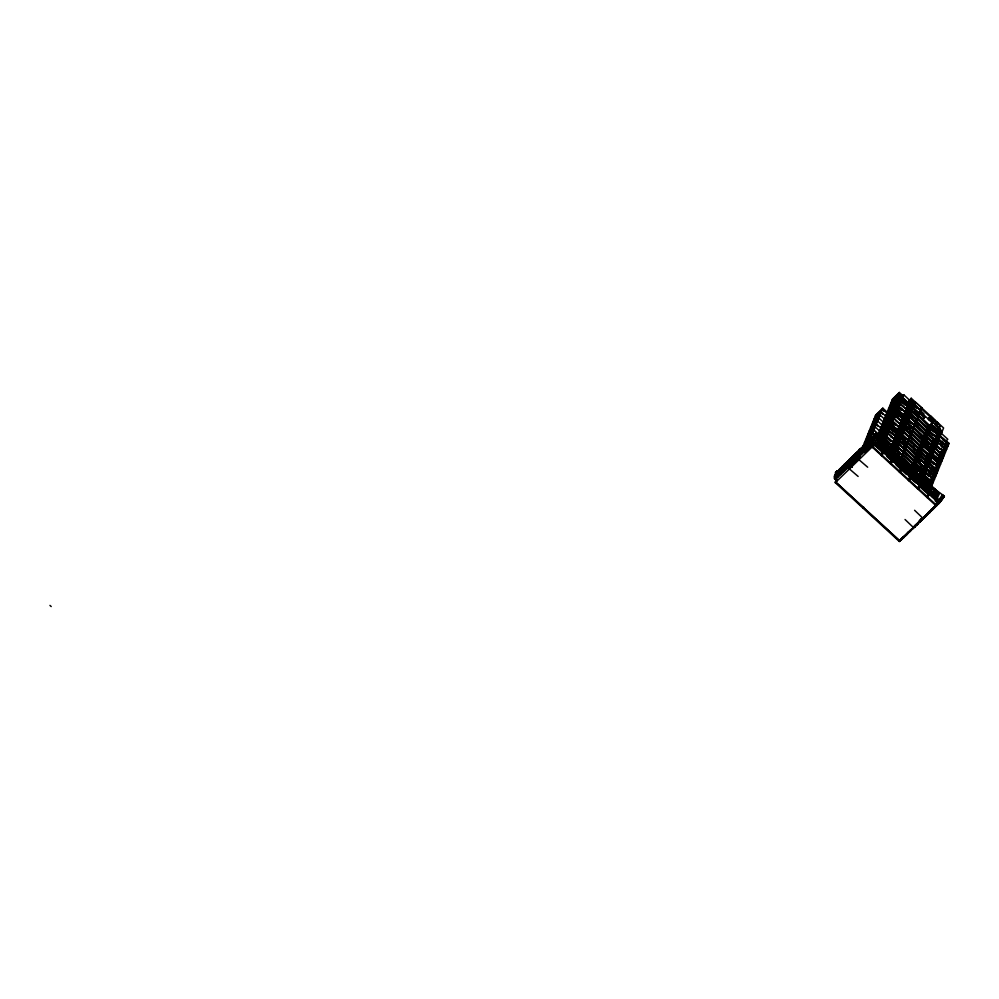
<?xml version="1.0" encoding="UTF-8"?>
<svg xmlns="http://www.w3.org/2000/svg" width="999" height="999" viewBox="0 0 999 999"><rect width="100%" height="100%" fill="white"/><g stroke="black" fill="none" stroke-linecap="round" stroke-linejoin="round"><path stroke-width="1.5" d="M835.676 476.024L835.414 479.083C838.81 482.629 831.767 477.222 835.052 475.212L870.416 444.305M943.518 496.953L938.96 503.009L899.35 541.495L835.289 482.654L836.063 479.108L873.725 442.669M836.563 476.698L836.5 477.422C832.392 483.229 837.212 468.718 835.401 473.114M835.726 474.6L835.127 479.233M836.787 474.113L837.212 470.691L838.948 472.277M836.488 480.482L836.775 479.545M836.812 476.91L836.5 477.422M874.337 436.438L836.875 473.201M932.079 422.515L932.791 418.057L930.369 420.941L930.731 420.055M858.141 476.436L849.437 468.956L850.149 465.359M867.681 467.207L858.978 459.727L859.689 456.118M873.675 437.562L874.063 434.94L875.648 433.404L875.374 434.79L837.337 471.615M873.613 436.775L875.648 433.404L877.547 435.152L872.801 447.639L874.937 443.781C869.093 441.533 879.357 426.573 873.138 442.132L871.89 443.781L872.164 442.807M875.087 435.064L875.261 434.203M876.135 434.265L875.736 435.114L875.311 433.728M914.797 461.7L915.246 461.213L903.121 450.074M916.008 458.691L916.458 458.216L904.332 447.09M917.219 455.694L917.669 455.232L906.655 445.117M918.431 452.709L918.88 452.247L907.866 442.12M919.642 449.75L920.104 449.263L909.078 439.135M920.853 446.74L921.315 446.266L909.19 435.139M922.065 443.743L922.527 443.281L910.401 432.142M923.288 440.759L923.738 440.297L912.724 430.169M925.723 434.79L926.16 434.315L914.048 423.189M926.922 431.793L927.384 431.331L915.259 420.192M928.133 428.808L928.595 428.346L917.569 418.219M836.363 471.965L836.5 473.076M839.909 468.693C839.572 474.875 835.851 482.742 838.998 469.58L840.159 468.918L839.56 471.653M838.648 472.527L838.998 469.58M841.757 467.37L840.584 468.032L839.347 475.087L840.858 471.466M839.347 475.087L840.584 468.032M841.508 467.145L840.259 474.2M843.094 465.609L842.182 466.483C838.323 487.1 845.579 455.544 842.756 468.556M841.845 469.443L842.182 466.483M843.78 464.947L842.294 471.778L843.456 471.103C846.59 457.942 842.881 465.809 842.544 471.99M844.692 464.06L843.456 471.103M846.29 462.512L845.379 463.399L844.143 470.442L846.54 462.737M844.143 470.442L845.379 463.399M846.977 461.85L845.741 468.906L846.653 468.019L847.889 460.964L846.628 464.797M847.889 460.964L846.653 468.019M848.576 460.302L847.077 467.132L848.251 466.471C851.385 453.309 847.676 461.176 847.339 467.357M849.487 459.428L848.251 466.471M851.086 457.879L850.174 458.753C845.878 481.181 854.395 443.568 850.137 463.561M848.925 465.809L850.174 458.753M851.772 457.217L850.274 464.048L851.435 463.374C854.582 450.212 850.861 458.079 850.524 464.26M852.684 456.331L851.435 463.374M854.282 454.782L853.371 455.669C849.063 478.084 857.592 440.472 853.333 460.464M852.122 462.712L853.371 455.669M854.969 454.12L853.471 460.951L854.632 460.289C857.779 447.127 854.058 454.995 853.72 461.176M855.881 453.234L854.632 460.289M856.555 452.572L855.069 459.403L856.23 458.741C859.377 445.579 855.656 453.446 855.319 459.627M857.479 451.698L856.23 458.741M859.065 450.149L858.153 451.024C853.496 474.762 862.487 435.439 858.428 454.458M857.816 453.983L858.153 451.024M859.752 449.488L858.516 456.531L859.427 455.656L860.663 448.601L860.002 449.7M858.516 456.531L859.115 453.796M860.663 448.601L859.427 455.656M862.262 447.053L861.35 447.939L860.114 454.982L862.512 447.277M861.001 450.886L861.35 447.939M863.86 445.504L862.949 446.391C859.09 467.008 866.345 435.452 863.511 448.464M865.459 443.968L864.547 444.842L863.311 451.898L865.708 444.18M863.311 451.898L864.547 444.842M867.307 442.632L866.145 443.306L864.897 450.349L866.707 445.367M865.796 446.253L866.145 443.306M867.057 442.42L865.821 449.463M868.655 440.871L867.744 441.758L866.495 448.801L868.905 441.083M866.495 448.801L867.095 446.066M870.254 439.323L869.342 440.209L868.094 447.252L870.504 439.548M871.852 437.774C871.515 443.956 867.794 451.823 870.941 438.661L872.102 437.999M911.375 465.384L911.8 466.358L913.848 464.373M914.972 461.526L903.521 450.999M916.195 458.541L903.458 446.878M915.921 454.183L916.607 454.508L918.705 452.422M924.45 437.799L913.223 427.097M925.898 434.64L914.922 424.475M871.652 443.581L871.927 442.607M871.702 443.419L872.914 442.357L875.648 433.404M876.51 437.637L879.632 440.959L875.186 435.252L872.914 442.345L938.96 503.009L872.626 442.632M873.213 443.131L872.102 447.015L874.262 443.119L872.115 447.003L936.163 505.856L938.311 501.985L937.786 502.485L936.163 505.856L940.059 500.599M874.687 443.968L877.559 438.299M876.285 438.386L877.547 435.152M835.601 472.914L837.212 470.691M899.812 539.984L899.35 541.495L899.874 540.971L835.801 482.155L836.575 479.607L836.051 480.132L835.276 482.679L872.614 446.516L936.675 505.382M836.438 481.805L836.75 480.769L834.29 478.496M863.536 506.705L863.074 508.216L863.598 507.692M835.801 482.155L899.874 540.971L901.11 538.998L901.747 539.497M862.399 447.789L875.686 415.06L882.816 408.166L888.111 413.037M876.185 415.971L882.841 408.978M863.673 447.252L863.723 447.752M869.742 432.317L869.792 432.817M874.587 420.367L874.512 421.166M875.436 418.306L875.798 417.407M882.816 408.166L870.329 438.911L863.211 445.804L863.973 446.516M883.316 430.482L886.263 426.748M889.385 415.547L891.745 412.05M879.982 440.122L899.337 392.445L903.533 396.303M883.253 432.967L885.626 434.365M885.738 426.835L885.551 427.897M888.111 421.016L890.484 422.415M889.322 418.032L891.258 413.848M895.391 403.084L897.764 404.495M902.522 396.141L899.375 393.256L897.002 396.091M883.728 432.38L884.265 431.68L885.926 433.628L883.728 432.38L884.752 430.482L884.977 431.93L884.752 430.482M885.189 428.796L885.052 429.745M895.616 403.097L896.103 401.898M896.84 400.112L896.465 401.011L897.314 398.913M881.106 439.448L881.343 440.896L881.705 439.997L880.693 439.847L880.931 441.296M881.717 437.962L883.503 439.597L881.543 437.762L882.317 436.463L882.554 437.912L882.317 436.463M883.054 434.665L884.714 436.613L882.641 435.064L883.541 433.479L883.765 434.915L883.541 433.479M885.351 428.996L887.149 430.631M887.174 424.513L887.412 425.961L887.774 425.062L886.762 424.912M887.899 422.714L889.572 424.662L887.487 423.114M888.024 422.415L888.386 421.528L888.623 422.964L887.611 422.814L888.386 421.528M889.122 419.73L890.783 421.678L888.71 420.129L889.597 418.531L889.834 419.98L889.597 418.531M890.209 417.045L891.995 418.681M890.446 416.446L890.821 415.547L891.046 416.995L889.922 417.145L892.119 418.381M891.42 414.061L893.331 415.397L891.008 414.448L892.794 416.096L893.331 415.397M892.881 410.464L893.243 409.578L893.468 411.014L892.469 410.864L893.243 409.578M893.968 407.779L895.641 409.727L893.556 408.179L894.455 406.581L894.692 408.029L894.455 406.581M895.304 404.495L895.666 403.596L896.265 404.145L894.767 405.194L895.666 403.596M896.278 402.098L898.188 403.446L895.866 402.497L897.651 404.145L898.188 403.446M896.877 400.611L897.114 402.048L897.477 401.161L896.465 401.011M897.614 398.813L899.4 400.462L897.614 398.813L897.077 399.513L898.863 401.161L899.4 400.462M898.089 397.627L898.326 399.063L898.688 398.164L897.689 398.014M898.813 395.854L900.474 397.802L898.401 396.253M898.938 395.554L899.3 394.667L899.525 396.103L898.526 395.954L899.3 394.667M882.142 438.299L882.916 437.013M884.127 434.028L883.353 435.314L883.166 434.365M884.565 432.33L885.339 431.031M887 426.348L887.774 425.062M888.211 423.364L888.985 422.077M889.422 420.379L890.196 419.081M890.633 417.395L891.408 416.096M893.069 411.413L893.843 410.114M894.28 408.429L895.054 407.13M895.491 405.444L896.265 404.145M897.914 399.463L898.688 398.164M899.112 396.503L899.887 395.204M882.304 440.547L881.53 441.845L882.304 440.547L882.529 441.995L881.942 441.446M883.516 437.562L882.741 438.848L883.516 437.562L883.753 438.998L883.153 438.449M884.727 434.565L883.953 435.864L884.727 434.565L884.964 436.014L884.365 435.464M888.373 425.611L887.599 426.898L888.373 425.611L888.598 427.048L887.999 426.498M889.585 422.614L888.81 423.913L889.585 422.614L889.809 424.063L889.222 423.514M893.218 413.661L892.444 414.947L893.218 413.661L893.456 415.097L892.856 414.548M894.43 410.664L893.655 411.963L894.43 410.664L894.667 412.112L894.068 411.563M895.641 407.679L894.867 408.978L895.641 407.679L895.878 409.128L895.279 408.579M899.287 398.713L898.513 400.012L899.287 398.713L899.525 400.162L898.925 399.612M900.486 395.754L899.712 397.053L900.486 395.754L900.723 397.202L900.124 396.653M885.938 431.58L886.175 433.029L886.538 432.13L885.526 431.98M887.149 428.596L887.387 430.045L887.749 429.145L886.75 428.996L886.737 431.031M890.796 419.63L891.021 421.079L891.395 420.179L890.384 420.03M892.007 416.645L892.244 418.082L892.606 417.195L891.595 417.045M896.865 404.695L897.09 406.131L897.452 405.244L896.453 405.094M898.076 401.71L898.301 403.146L898.675 402.247L897.664 402.098M882.117 442.382L882.904 441.096M883.341 439.398L884.115 438.111M884.552 436.413L885.326 435.114M888.186 427.447L888.96 426.148M889.397 424.463L890.171 423.164M892.794 416.096L893.818 414.198M894.255 412.512L895.029 411.213M895.466 409.528L896.24 408.229M891.982 445.566L885.526 439.635L883.466 441.62L889.934 447.552L892.02 445.467L884.727 438.536L891.183 444.468L891.445 443.818M888.099 433.566L885.901 435.639L892.357 441.57L894.442 439.485L887.112 432.654L889.197 430.569L895.616 436.6L893.568 438.586M896.84 433.616C890.309 423.089 883.366 429.433 894.779 435.601L896.877 433.516L889.535 426.673L891.745 424.6M892.956 421.615L890.746 423.688L897.202 429.62L899.3 427.535L892.007 420.604L894.055 418.618L900.474 424.65L898.426 426.635L892.007 420.604M895.379 415.646L893.181 417.719L899.637 423.651L901.722 421.566L894.43 414.622L900.886 420.567L901.148 419.917M904.107 415.684C892.681 409.765 897.264 401.198 905.331 412.699L903.271 414.685M906.543 409.715L899.237 402.772L901.448 400.699M907.217 404.97L906.955 405.619L909.003 403.633L901.697 396.728L903.745 394.742L910.164 400.774L908.116 402.759L901.697 396.728M885.027 440.334L884.465 441.508L885.176 441.171M885.676 438.524L886.238 437.35M886.9 435.539L888.186 433.703M888.673 431.368L888.111 432.542L888.923 431.68M889.884 428.384L889.322 429.558L889.734 428.946M890.534 426.573L891.096 425.387M891.745 423.588L892.444 422.277M892.956 420.591L894.242 418.768M895.466 415.784L894.167 417.607L894.592 416.995M896.602 411.638C896.815 406.268 908.253 422.377 898.363 411.65M897.814 408.641L898.813 407.604M900.311 403.833L899.362 405.244M900.936 401.361L900.236 402.672L900.661 402.06M901.722 399.225L902.134 398.401M884.315 442.619L890.921 448.651L887.424 455.669L890.921 448.651M884.802 441.096L885.226 440.047M886.013 438.111L886.438 437.062L890.496 440.984L886.163 437.325L886.962 436.7M886.737 436.638L893.193 442.569L891.145 444.567M887.224 435.114L887.649 434.078M887.949 433.653L894.405 439.585M889.16 430.669L887.112 432.654M889.659 429.145L890.084 428.096L895.441 433.029M891.583 424.687L898.051 430.619M894.455 423.763L892.544 422.015L892.157 422.964M892.844 421.603L899.262 427.634M893.718 419.13L893.243 420.117M894.018 418.718L891.957 420.704M896.14 413.161L895.803 414.011M896.44 412.737L902.896 418.668M898.226 408.029L898.576 407.18M900.087 403.783L898.026 405.769L905.369 412.599L903.308 414.585L896.852 408.653M901.335 400.686L907.754 406.718M901.81 399.138L902.197 398.251L907.005 402.522M903.745 394.742L901.66 396.828M890.134 428.696L890.534 427.597M900.236 403.696L899.662 405.519M899.525 405.644L899.674 404.395M900.736 402.659L900.723 401.473M883.178 451.361L886.45 444.555L881.018 455.007M881.655 455.794L883.803 451.91L881.717 455.644M888.873 447.914L901.647 459.428M885.676 439.548L884.952 440.309L890.097 444.93M896.115 430.094L891.233 425.262M896.365 429.77L891.021 425.374L891.82 424.75M901.51 418.094L896.041 413.349M889.972 447.452L890.234 446.803M887.149 432.555L893.606 438.486L893.868 437.837M894.817 435.502L895.079 434.852M889.572 426.585L896.041 432.517L896.303 431.868M897.252 429.52L896.815 428.234M899.674 423.551L899.937 422.902M902.097 417.57L902.359 416.92M903.308 414.585L902.884 413.299M904.794 410.951L904.532 411.6L906.58 409.615M906.006 407.967L905.743 408.616L899.287 402.672M908.416 402.01L908.153 402.659L910.214 400.674M890.771 448.551L911.2 398.239L943.593 427.984L923.163 478.309M890.808 449.363L891.82 448.489M894.804 439.498L894.979 442.107L895.753 440.821L894.742 440.671L895.104 439.772M899.662 427.547L900.311 427.572M900.873 424.563L901.523 424.587M904.52 415.596L903.246 418.731L905.631 420.929L903.258 426.748M905.731 412.612L906.38 412.637M891.707 448.139L892.244 447.44L893.905 449.388L891.707 448.139L892.382 445.479M895.466 438.873L897.552 440.422L895.591 438.573L896.365 437.287L896.965 437.837L896.19 439.123L896.965 437.837M895.966 436.663L896.553 438.224M900.611 426.823L902.397 428.471L900.449 426.623L901.223 425.337L901.81 425.886L901.036 427.172L901.81 425.886M904.107 423.638L903.208 425.874L901.66 423.638L902.434 422.34L903.034 422.889L902.259 424.188L903.034 422.889M902.384 421.84L902.734 421.603M902.634 421.253C903.096 419.63 905.881 422.177 904.42 422.889L902.634 421.253L903.645 419.355L904.245 419.905L903.471 421.203L904.245 419.905M904.807 415.871L903.945 418.606M906.031 412.887L905.656 413.773L906.667 413.936L905.893 415.222L906.667 413.936M906.393 411.988L908.466 413.536L906.505 411.688L907.279 410.389L907.879 410.939L907.104 412.237L907.879 410.939M907.179 410.04L907.591 409.652M908.391 407.055L908.803 406.655M908.69 406.306L909.227 405.619L911.013 407.255L910.489 407.954L908.69 406.306L910.139 402.747M891.145 450.137L891.508 449.238L901.36 458.241L897.851 465.259M893.905 449.388L891.957 447.54L892.731 446.253L893.318 446.79L892.544 448.089L893.318 446.79M894.542 441.77L896.34 443.406L894.38 441.57M895.154 440.272L895.391 441.72M895.591 438.573L896.365 437.287M896.977 435.789L898.888 437.137L898.351 437.824L899.624 435.714L897.189 441.695M898.763 437.437L896.802 435.589L897.577 434.29L898.176 434.84L897.402 436.138L898.176 434.84M900.099 434.14L899.562 434.84L897.776 433.204L898.313 432.505L899.687 434.54L897.901 432.904L898.788 431.306L899.387 431.855L898.613 433.154L899.387 431.855M900.449 426.623L901.223 425.337M901.822 423.838L903.62 425.487M901.66 423.638L902.434 422.34M904.944 422.19L902.746 420.954L903.645 419.355M905.756 419.605L903.958 417.957L904.857 416.371L905.456 416.92L904.682 418.206L905.456 416.92M905.469 414.872L907.254 416.521L905.294 414.672M906.068 413.386L906.305 414.822M906.505 411.688L907.279 410.389M907.891 408.903L909.802 410.239L909.265 410.939L910.176 408.703M908.503 407.405L907.604 409.003L908.503 407.405L909.09 407.954L908.316 409.253L909.09 407.954M910.601 407.654L908.815 406.006L909.714 404.42L910.314 404.97L909.527 406.256L908.94 405.706M910.301 402.947L912.212 404.295L909.902 403.346L911.687 404.995L912.212 404.295M909.527 406.256L910.314 404.97M891.745 450.674L891.695 450.174M896.34 441.371L895.566 442.657L896.34 441.371L896.94 441.92L896.165 443.206L896.84 441.57M897.564 438.374L896.79 439.672L897.564 438.374L898.151 438.923L897.377 440.222M898.775 435.389L898.001 436.688L898.775 435.389L899.362 435.939L898.476 437.537L896.677 435.889M901.198 429.42L900.424 430.706L901.198 429.42L901.797 429.97L901.023 431.256L901.797 429.97M902.409 426.423L901.635 427.722L902.409 426.423L903.009 426.973L902.234 428.271L902.896 426.623M903.62 423.439L902.846 424.737L903.62 423.439L903.858 424.887L903.258 424.338M904.832 420.454L904.058 421.74L904.832 420.454L905.069 421.903L904.47 421.353M907.267 414.473L906.493 415.771L907.267 414.473L907.492 415.921L906.905 415.372M908.478 411.488L907.704 412.787L908.478 411.488L908.715 412.937L908.116 412.387M909.689 408.504L908.915 409.79L909.689 408.504L909.927 409.94L909.327 409.403M892.669 450.249L889.16 457.267L892.444 450.462L892.944 451.773L893.306 450.874M895.366 445.804L895.129 444.355L894.767 445.254L894.954 446.191L895.616 444.555M906.056 417.47L906.28 418.906L906.642 418.007L905.643 417.857L906.642 418.007M910.901 405.519L911.138 406.955L911.5 406.056L910.489 405.906M912.112 402.56L912.337 403.996L912.699 403.097L911.7 402.947L911.687 404.995M892.894 451.273L893.193 450.524M898.051 438.573L897.139 440.821L897.664 440.122M904.42 422.889L905.394 420.504L903.908 422.502M904.083 417.669C907.454 422.04 905.494 416.533 903.845 418.256L905.631 419.905L906.543 417.657M907.092 416.321L907.754 414.672M908.303 413.336L908.965 411.688M911.088 406.456L911.388 405.706M911.013 407.255L909.102 405.919M893.943 451.323L896.041 449.35L895.229 451.348M896.977 446.565L903.945 453.109L902.122 454.87L895.116 448.439L912.761 464.373L912.262 464.985M897.539 445.329L898.388 443.244L896.328 445.454L898.463 443.381L897.651 445.367M899.4 440.596L906.368 447.127L904.545 448.901L897.539 442.457L915.184 458.391L913.498 460.164M901.835 434.615L908.79 441.158L906.967 442.919L899.962 436.488L902.097 434.415L901.298 436.413M902.309 432.767L903.233 431.281L901.173 433.504L903.321 431.431L902.509 433.416M904.257 428.646L911.225 435.177L909.402 436.95L902.397 430.507L920.042 446.441L918.343 448.214M907.891 419.68L914.897 426.111L913.036 427.984L906.031 421.553L923.675 437.475L921.577 439.647M910.326 413.711L917.332 420.142L915.459 422.003L908.453 415.572L910.589 413.499L915.159 417.694M911.538 410.714L918.506 417.257L916.67 419.018L909.714 412.487L911.725 410.377L910.876 412.462M912.749 407.729L919.754 414.16L917.894 416.034L910.888 409.602L928.533 425.524L926.435 427.697M896.627 447.902L897.164 446.228L895.966 448.189L896.715 446.728M900.074 445.916L897.739 444.031L897.177 445.204L897.939 443.743L903.158 447.614M899.6 439.235L900.087 438.037L905.668 442.844L900.361 437.774L899.874 438.961M900.811 436.238L902.022 434.278L901.173 436.363M903.021 432.217L902.022 433.254L902.784 431.793L904.769 432.767M910.314 429.645L905.743 425.449L904.932 427.447L905.656 425.312L904.944 426.086L904.457 427.272L905.219 425.824L910.264 430.519M905.668 424.288L906.88 422.327L906.143 424.463M910.688 422.939L907.442 420.129L906.88 421.303L907.292 420.691M910.589 413.499L909.302 415.322L910.064 413.873L915.159 419.056M910.526 412.337L911.001 411.138L916.645 415.809L911.313 410.764L910.788 412.075M911.737 409.353L912.224 408.154L917.756 413.012M898.663 441.958L899.15 440.759M901.086 435.976L901.573 434.777L906.38 439.048M903.521 430.007L903.995 428.808L903.246 430.269L903.608 429.695M905.943 424.026L906.43 422.827M907.154 421.041L907.641 419.842L910.738 422.889M912.012 409.091L912.487 407.892L917.794 412.974M913.698 404.932L912.936 406.393L913.423 405.194L916.657 408.116M892.219 459.615L890.121 463.361M894.505 452.647L901.56 458.978M895.104 451.311L895.953 449.213L902.734 456.093L895.766 449.562M898.75 442.345L899.6 440.247L897.539 442.457M903.596 430.394L904.033 428.696M906.031 424.413L906.88 422.327L904.819 424.538L922.464 440.459L921.965 441.083M912.087 409.478L912.936 407.38L910.888 409.602M915.121 401.885L922.164 408.216L920.304 410.077L913.298 403.646L915.159 401.785M896.44 448.364L897.252 446.366L895.116 448.439M898.863 442.382L899.674 440.397M903.72 430.432L904.532 428.446L902.397 430.507M907.354 421.466L908.166 419.48L912.324 424.076M908.578 418.481L909.377 416.483L907.242 418.556L914.247 425L916.12 423.126L909.115 416.695M911.001 412.5L911.812 410.514L909.664 412.587M912.212 409.515L913.024 407.53L917.182 412.125M913.411 406.556L914.222 404.57L912.099 406.605L924.362 417.632L923.863 418.256M894.929 452.747L891.645 459.552L892.906 460.277L890.808 463.998M904.407 439.273L904.707 437.587M904.22 445.417L899.038 440.946M917.319 412.874L912.786 408.166M899.425 453.783L895.229 449.987L894.754 451.186L895.504 449.725L900.474 454.57M906.468 422.727L911.737 427.909L906.318 423.027M916.645 415.809L911.175 411.076M917.469 413.711L917.582 413.087M901.21 457.117L900.948 457.754L902.771 455.994M902.159 454.77L906.056 445.167M907.005 442.819L907.279 442.17M901.223 433.404L908.178 439.935L912.124 430.219M913.074 427.884L913.336 427.235M914.285 424.9L916.982 418.269M917.931 415.934L918.193 415.284M919.142 412.949L920.966 408.441L940.196 426.098L938.635 429.957M905.194 450.012L898.151 443.681L905.194 450.012L903.333 451.885L896.365 445.354M907.579 444.143L900.811 437.262L899.962 439.348L900.886 437.4L898.75 439.473L905.756 445.904L907.579 444.143L900.611 437.612M903.046 431.63L910.014 438.161L902.821 431.68M905.743 425.449L903.608 427.522L910.613 433.953L912.474 432.092L905.469 425.661M914.897 426.111L907.679 419.73M919.754 414.16L912.537 407.779M923.338 417.769L922.676 419.405L923.938 418.194M928.595 418.082L928.233 418.981L930.656 416.096M929.27 418.706L928.908 419.605L931.318 416.72M929.495 418.906L929.132 419.805L931.543 416.92M929.719 419.118L929.357 420.005L931.767 417.132M930.881 416.308L928.458 419.193M931.093 416.508L928.683 419.393M912.374 462.924L912.974 463.474L916.97 459.278L918.356 460.564M916.82 453.983L920.603 450.324M931.118 455.644L933.166 453.658L923.039 444.343L918.943 448.763L922.726 445.092L931.53 423.426L927.572 427.522M922.714 439.473L926.672 435.377M923.925 436.488L927.884 432.392L929.282 433.666M932.317 417.632L929.894 420.517M912.636 467.357L901.797 457.067M917.444 455.507L906.43 445.392M919.917 449.438L908.378 439.048M921.128 446.441L909.59 436.063M922.339 443.456L909.527 431.93M916.383 418.469L927.322 428.509L925.623 430.282L926.31 430.606L928.408 428.521M929.619 425.537L918.78 415.234M932.204 421.391L931.83 422.29L934.252 419.405M933.353 418.581L930.943 421.466M912.137 468.044L914.235 466.009L921.877 447.177L918.031 450.999L917.444 450.449M914.272 466.82L914.634 465.921M919.492 453.971L917.419 456.056M928.62 450.249L923.076 445.154L919.392 449.163M925.561 439.023L923.488 441.121M930.406 427.072L928.346 429.17M914.847 467.232L921.802 473.613L913.835 466.408M924.237 467.644L917.319 461.151L924.45 467.957L924.087 468.856L924.862 467.557L923.863 467.407M918.493 458.266L925.486 464.547L923.625 466.421L916.67 460.027L918.531 458.166M917.881 457.043L919.742 455.182L926.66 461.663M920.916 452.285L927.871 458.678L926.048 460.439L919.092 454.058L920.953 452.185M922.127 449.3L929.132 455.594L922.127 449.3L920.304 451.073M923.338 446.316L930.306 452.697L928.471 454.47L921.515 448.076L923.388 446.216M925.773 440.334L932.729 446.728L930.906 448.489L923.988 442.008L925.811 440.234M927.022 437.25L933.94 443.743L927.022 437.25L925.161 439.11L932.117 445.504L933.978 443.643M928.196 434.365L935.189 440.646L933.328 442.52L926.41 436.026M929.407 431.368L936.413 437.662L934.54 439.535L927.584 433.141L929.407 431.368L936.587 438.086L936.225 438.973L936.587 438.086M938.835 431.693L936.962 433.554L930.007 427.16L931.88 425.299L938.798 431.793M933.054 422.415L940.047 428.696L938.223 430.469M918.131 461.451L917.544 461.963L921.665 465.746M918.818 458.828L918.069 460.289L918.431 459.715M919.979 455.994L920.479 455.332M924.075 445.866L924.799 445.104M927.259 438.062L932.579 443.032M930.556 430.532L931.405 428.446L931.193 429.37M916.12 466.433L916.508 464.835M917.669 462.412L921.478 465.921M918.543 460.452L919.355 458.466M922.701 450.287L927.771 454.945M928.77 450.112L929.982 447.727L925.411 443.519L924.612 445.517L924.924 443.781M928.583 435.527L933.69 440.134M929.457 433.566L930.269 431.568L934.839 435.776M935.276 420.342L932.854 423.226L919.954 411.376M917.469 468.056L917.969 466.171M925.648 447.252L926.872 444.867M917.669 467.857L918.069 466.271M926.16 446.94L926.46 445.254M937.062 421.99L934.639 424.875M919.13 469.193L919.942 467.207M927.422 448.476L928.433 446.291M920.441 466.296L921.153 464.223M927.309 448.776L928.021 446.69M938.486 423.301L936.075 426.186M921.49 468.631L920.279 471.029L917.494 468.543M926.048 457.767L921.34 453.359M929.982 449.088C930.668 451.773 927.771 444.58 924.612 444.155L925.411 443.519M921.765 469.73L921.003 471.191L921.19 469.717M925.399 460.764L920.029 455.844M927.434 455.681L927.821 454.795L922.464 449.862M926.135 440.796L931.405 445.979L926.298 441.371L929.058 444.08M933.503 440.746L933.89 439.86L928.571 434.815L933.828 440.01M919.979 475.387L921.852 473.514M917.319 461.151L915.459 463.024L922.452 469.305M923.625 466.421L916.707 459.927M919.742 455.182L917.919 456.943L924.874 463.336M926.048 460.439L927.871 458.678M920.341 450.974L927.297 457.355M928.471 454.47L921.565 447.977M930.906 448.489L932.729 446.728M932.117 445.504L925.199 439.023M934.54 439.535L927.621 433.042L929.457 431.281M928.833 430.057C936.038 441.046 942.694 435.152 930.668 428.284L928.795 430.157M936.962 433.554L930.057 427.06M924.162 466.658L923.488 468.306L925.449 470.154L923.376 468.606L925.161 470.254M925.374 463.673L924.587 465.621L926.373 467.257L927.272 465.671L926.672 465.122L925.898 466.408L926.672 465.122M926.585 460.689L925.673 462.924C926.148 461.301 928.933 463.861 927.472 464.572M930.931 452.622L930.156 453.921L930.931 452.622L930.331 452.072L929.557 453.371L931.518 455.207L929.432 453.671L931.23 455.307L932.117 453.721L931.53 453.171L930.756 454.458L931.53 453.171M930.531 450.974C931.006 449.35 933.79 451.91 932.317 452.622L930.531 450.974L931.443 448.738M932.654 445.754L931.742 447.989C933.403 446.266 935.351 451.773 931.98 447.39M935.076 439.772L934.415 441.421L936.363 443.256L934.577 441.62M936.6 436.039L937.124 435.339L938.923 436.988L938.386 437.687L936.6 436.039L937.512 433.803M938.723 430.806L937.811 433.054L938.336 432.355L940.009 434.29L938.336 432.355M920.266 476.873L920.628 475.974L922.414 477.622L922.052 478.521L921.815 477.072M924.262 467.008L924.5 468.456M924.874 465.522L926.785 466.858L926.248 467.557L924.462 465.921L924.999 465.222M925.486 464.023L925.299 465.871L926.073 464.572L925.486 464.023L925.661 464.972M926.697 461.038L926.51 462.874L927.297 461.588L926.285 461.438M930.331 452.072L930.569 453.521M932.854 451.923L930.656 450.674L931.543 449.088L932.142 449.637L931.368 450.924L932.142 449.637M932.766 446.103L932.579 447.939L933.353 446.64L932.766 446.103L932.941 447.04M935.189 440.122L935.014 441.97L935.788 440.671L935.189 440.122L935.376 441.071M937.611 434.153L937.437 435.989L938.211 434.69L937.611 434.153L937.799 435.089M920.591 476.598L916.657 472.852M938.648 433.004L939.422 431.705L938.648 433.004L938.049 432.455M920.866 477.422L921.016 476.698M925.711 465.472L926.073 464.572M926.922 462.487L927.297 461.588M932.991 447.54L933.353 446.64M935.414 441.57L935.788 440.671M937.849 435.589L938.211 434.69M924.25 471.091L923.476 472.39L924.25 471.091L924.849 471.64L924.063 472.939L924.737 471.291M925.461 468.106L924.687 469.405L925.461 468.106L926.061 468.656L925.286 469.955L927.222 465.172L925.686 467.32M927.884 462.137L927.109 463.424L927.884 462.137L928.483 462.674L927.709 463.973M930.319 456.156L929.545 457.455L930.319 456.156L930.906 456.705L930.131 458.004L933.291 450.224L939.684 456.206L941.707 454.308L935.289 448.426M932.741 450.187L931.967 451.473L932.741 450.187L940.871 457.417L940.096 458.716L940.871 457.417M933.178 448.489L933.541 447.589M935.164 444.205L934.39 445.504L935.164 444.205L935.763 444.755L934.989 446.053L935.651 444.405M936.375 441.221L935.601 442.507L936.375 441.221L936.975 441.77L936.2 443.057L936.975 441.77M937.187 438.623L936.812 439.523L937.586 438.236L937.774 439.173M938.81 435.239L938.036 436.538L938.81 435.239L939.397 435.789L938.623 437.087M940.022 432.255L940.246 433.703L940.621 432.804M936.925 441.271L939.36 435.289L937.224 441.546M932.567 452.023L933.341 450.724L932.329 450.574M937.586 440.272L935.626 438.424M937.412 440.072L938.186 438.773M938.923 436.988L936.837 435.439M931.155 456.481L933.59 450.499L931.742 452.372M928.571 463.661L933.853 467.382M932.167 454.745L931.518 456.006M932.055 455.894L931.468 456.531L934.327 459.153M926.41 480.144L926.91 478.259M935.002 458.941L935.401 457.342M927.871 481.481L928.471 479.695M936.562 460.377L937.374 458.379L932.317 454.433M931.88 456.131L936.637 460.514L937.087 458.816M939.709 453.371L939.672 454.395M923.825 475.349L929.145 480.394L928.383 481.855L928.808 481.231L923.438 476.311M933.615 469.33L934.003 468.444L928.633 463.511M937.099 459.528L936.887 460.939L931.755 455.631M938.461 457.38L938.848 456.493L936.625 454.508M943.643 444.68L941.483 442.557L941.982 442.107M923.938 473.888L923.526 474.288C930.194 484.777 936.9 478.171 925.524 472.102M925.449 471.965C932.267 482.18 937.487 473.963 926.535 469.318M929.27 463.261L927.172 465.347L933.628 471.141M936.013 465.259L938.098 463.174L936.013 465.259L930.294 460.015M943.331 447.24L945.341 445.354M945.753 441.258L947.814 439.273L941.395 433.391M929.357 483.766L928.583 485.052L929.357 483.766L929.582 485.202L928.983 484.652M930.569 480.769L929.794 482.067L930.569 480.769L930.793 482.217L930.206 481.668M928.783 461.938L936.013 469.368L935.239 470.666L935.414 468.818L934.527 470.417L936.313 472.052L937.099 470.117M940.509 458.316L940.271 456.868L939.497 458.166L941.458 460.002L939.659 458.366M940.471 455.769C942.119 454.046 944.08 459.552 940.708 455.182L941.483 453.883L940.583 455.482L942.382 457.117C945.379 452.285 939.51 459.365 943.343 455.332M945.728 443.431L947.514 445.067L945.566 443.231L946.228 441.583M931.78 477.784L932.017 479.233L932.379 478.334L931.368 478.184M934.202 471.815L934.44 473.251L934.802 472.352L933.79 472.202M937.849 462.849L938.073 464.285L938.436 463.399L931.692 457.292L938.061 463.274M942.694 450.899L942.931 452.335L943.293 451.448L936.363 445.079M943.905 447.902L944.142 449.35L944.505 448.451L937.574 442.095M945.129 444.917L945.354 446.366L945.716 445.467L938.785 439.098L938.461 439.635M945.566 443.231L946.34 441.933L946.153 443.768L946.927 442.482L939.347 435.377M929.607 484.09L922.976 478.096L919.467 485.102M940.496 457.305L938.436 459.29L932.067 453.296L934.127 451.311M942.082 454.433L941.308 455.719L942.082 454.433L934.49 447.327M935.651 470.267L936.013 469.368M930.544 484.852L929.769 486.151L930.544 484.852L930.781 486.301M935.214 474.75L934.627 474.2L935.401 472.902L935.988 473.451L935.101 475.049L933.303 473.401M936.612 469.917L935.838 471.216L936.612 469.917L937.212 470.467L936.438 471.753M940.246 460.951L939.472 462.25L940.246 460.951L940.846 461.501L939.947 463.099L938.161 461.451M941.458 457.967L940.683 459.265L941.458 457.967L942.057 458.516L941.283 459.802M942.681 454.982L941.907 456.268L942.681 454.982L943.268 455.532L942.494 456.818M946.315 446.016L945.541 447.315L946.315 446.016L946.915 446.565L946.14 447.852M947.527 443.032L946.752 444.318L947.527 443.032L948.126 443.568L947.352 444.867M935.788 471.628L937.337 470.129M940.633 459.677L942.182 458.179L941.158 460.102L939.372 458.466M934.627 474.2L935.401 472.902M905.044 519.505L913.561 527.647M931.942 482.817L931.58 483.703L932.354 482.417L931.755 481.868L931.992 483.316M932.666 481.019L931.293 478.983L932.966 480.919M934.003 477.734L932.504 475.986L934.29 477.634M935.101 475.049L935.888 473.101M938.735 466.083L937.362 464.036L939.023 465.984M939.947 463.099L940.971 461.163M944.442 452.035L944.804 451.148M944.23 446.516L946.016 448.151L946.802 446.216M948.014 443.231L947.227 445.167L945.441 443.519M934.777 476.436L934.415 477.335L934.19 475.886L934.365 476.835M937.811 468.968L936.15 467.033L937.399 469.368M943.88 454.033L942.207 452.085L943.468 454.433M945.091 451.048L943.431 449.1L944.679 451.436M946.428 447.752L944.642 446.116L946.016 448.151M931.255 487.212L949.05 443.394L945.903 440.509M923.101 518.419L914.584 510.277M939.435 503.021L937.611 501.336L935.464 505.219L942.382 494.692L944.28 496.441L937.949 504.458L940.371 501.173M879.495 438.161L876.21 444.967C877.472 448.813 882.342 438.149 879.27 438.374M877.209 445.879L880.494 439.073M882.229 440.671L878.72 447.689L882.229 440.671L881.243 439.76L877.734 446.778L880.294 441.808L881.18 442.944L880.294 441.808M880.544 441.283L893.83 458.341M882.979 441.358C877.322 449.1 880.244 453.384 883.965 442.27L882.754 441.57M880.032 447.564L880.743 448.701L882.741 444.93L881.855 443.793L882.741 444.93M880.956 455.157L882.741 451.461M884.914 452.947L888.198 446.141L884.689 453.159L885.901 453.858L889.185 447.065L885.901 453.858M886.65 454.545C895.778 439.51 883.553 453.671 887.649 455.457M888.386 456.143C897.514 441.108 885.289 455.269 889.385 457.055M891.57 457.48L890.534 456.643L891.158 455.706L891.932 456.955M891.12 458.653C901.985 436.276 883.091 473.988 893.193 451.148M890.059 463.511L892.207 459.64M895.341 462.537L898.625 455.731L895.341 462.537L896.34 463.449L892.944 458.404L896.54 463.124L896.115 463.661L899.1 456.98M890.758 464.148L895.916 453.658M893.68 458.641L892.344 458.104M895.141 460.826C893.218 457.754 895.067 462.362 895.491 460.102L894.455 459.265M897.09 464.135C906.218 449.1 893.98 463.249 898.076 465.047M898.513 463.898L901.36 458.241M899.25 464.572L902.109 458.928M903.096 459.84L899.812 466.645L898.825 465.734L902.671 457.942L917.582 471.628L913.723 479.42L912.736 478.509L916.021 471.703M902.222 461.413L899.587 466.858L895.716 461.75L898.825 465.734M903.845 460.527L900.336 467.532L903.845 460.527L904.844 461.438L901.335 468.444L904.844 461.438M901.36 468.044L899.212 471.915L901.348 468.069M902.06 468.681L899.899 472.552L902.035 468.706L900.561 467.332M905.581 462.125C895.604 476.248 909.964 466.795 905.356 462.325M903.296 469.842L906.58 463.037M907.317 463.711C901.66 471.466 904.582 475.749 908.316 464.622L907.104 463.923M909.065 465.309C903.408 473.051 906.33 477.347 910.052 466.221L908.84 465.522M907.517 473.713L910.801 466.908L911.8 467.819C908.066 479.058 905.119 474.5 910.801 466.908M909.252 475.312C919.092 453.296 902.497 491.221 913.311 469.63M910.514 476.448L908.366 480.319L910.501 476.473C913.074 483.491 918.705 459.041 911.987 477.822M909.602 479.832L911.188 477.11M911.2 477.085L909.053 480.969M915.796 471.915L912.512 478.721L913.511 479.632L917.007 472.614M915.471 481.019C926.335 458.628 907.442 496.353 917.532 473.514M916.32 472.028L920.491 475.811C916.008 487.949 914.51 481.331 919.267 475.112M921.24 476.498C915.059 485.352 919.317 487.462 922.002 477.622M922.976 478.096L917.507 488.723M918.755 488.249L920.341 485.514L918.206 489.373M921.428 486.488C930.069 471.665 918.968 485.264 922.202 487.612M922.427 487.4L925.486 480.806M923.163 488.086C932.666 467.982 917.956 497.839 925.249 486.488M924.162 488.998L927.222 482.405M924.912 489.685L928.196 482.879L924.687 489.897L925.898 490.596L929.182 483.791L925.898 490.596M927.634 492.195L930.918 485.389L929.932 484.478C925.973 488.024 926.198 496.99 929.382 488.324M931.667 486.076L928.158 493.094L929.507 493.893L927.359 497.777L932.666 486.988L931.443 486.288M930.469 491.283L929.382 493.793M933.403 487.674C927.746 495.417 930.668 499.712 934.402 488.586L933.178 487.887M933.603 492.207L931.642 496.291L935.151 489.273L936.138 490.184L932.629 497.202L931.867 496.078M934.689 495.167L933.378 497.889L936.887 490.871L937.874 491.783L934.377 498.801L933.603 497.677M936.425 496.753L935.114 499.475L938.623 492.47L939.622 493.381L936.113 500.387L937.424 497.677M913.923 424.525L924.787 434.652M924.774 417.232L919.917 412.2M908.503 415.472L925.998 431.668M924.849 434.565L923.288 436.039L923.888 436.588L926.16 434.315M923.638 437.55L921.99 439.248L915.421 433.991M920.753 444.08L921.253 443.456L910.314 433.416L909.814 434.041M924.687 437.624L913.935 427.185M907.704 439.66L918.818 449.425L917.132 451.198M917.569 452.485L899.999 436.388M916.008 455.919L916.395 455.407L905.469 445.367M915.146 458.466L913.586 459.94L914.185 460.489L916.458 458.216M913.873 461.55L902.934 451.511M912.724 464.435L910.539 466.496M899.874 540.971L901.11 538.998C900.299 541.508 902.397 536.176 903.034 538.036M901.235 539.547L903.858 536.725M900.873 539.21L903.633 536.488L901.223 539.997L901.173 538.911L910.938 529.458M905.618 535.963L908.141 532.13M906.53 535.089L908.216 532.529M907.217 534.428L908.903 531.868M909.727 531.992L908.578 532.642L911.413 529.433M910.414 531.331L912.087 528.771M912.924 528.908L911.762 529.545L915.047 525.449M913.61 528.234L916.133 524.4M914.522 527.36L917.045 523.513M920.229 520.429L916.807 525.149L918.243 522.352M916.807 525.149L919.155 521.466M918.393 523.601L921.59 518.643M923.026 517.719L919.992 522.052L921.428 519.255M919.754 521.815L922.339 518.381M919.992 522.052L921.677 519.492M921.59 520.504L924.112 516.67M922.502 519.63L925.024 515.784M923.188 518.968L924.874 516.408M929.058 511.413L924.787 517.42L926.223 514.622M924.1 518.081L925.786 515.521M924.787 517.42L927.309 513.573M926.385 515.871L928.059 513.311M927.297 514.985L929.42 511.525M927.984 514.323L931.168 509.365M933.016 508.054L929.582 512.787L931.018 509.989M928.895 513.449L931.418 509.602M929.582 512.787L932.104 508.941M931.18 511.238L933.69 507.392M932.092 510.352L935.052 505.619M932.779 509.69L935.289 505.844M933.69 508.803L937.05 503.683L936.138 504.57M934.365 508.141L936.051 505.581M935.289 507.255L938.248 502.522M936.637 505.482L940.234 500.599L935.726 506.356L936.875 505.719M901.173 538.911L903.071 536.938M903.158 536.825L901.473 539.298M905.881 534.977L901.685 539.323L903.271 536.95M924.999 416.995L922.764 419.18M941.083 499.3L944.28 496.441L941.72 499.338M943.743 497.165L942.656 497.102L943.431 496.815M913.498 527.797L915.234 525.287M937.437 501.61L939.547 498.838M937.949 504.458L942.944 496.84M926.061 515.284L939.597 501.673L928.059 512.887M924.699 434.765L923.201 436.263M874.887 435.164L850.998 461.101L873.039 442.058M834.727 478.871L874.987 435.252M834.877 478.996L875.099 435.339L879.545 441.034M835.439 479.52L836.063 479.108L835.414 478.484M835.651 479.295L836.45 479.395L835.901 479.945M902.309 453.983L913.86 464.423L903.009 454.07M834.952 478.121L837.15 480.132M930.731 510.526L920.042 521.328M936.138 505.132L942.619 498.676L939.922 502.447L923.076 517.994M900.873 539.223L903.396 536.75M908.041 532.854L915.608 525.449M901.685 539.323L917.881 523.451M835.926 472.402L837.462 470.916L837.025 471.54M899.337 392.445L892.494 399.076L877.584 435.789L884.427 429.17L888.623 433.029M875.324 415.959L882.442 409.066L887.749 413.936M892.132 399.975L898.975 393.344L902.122 396.228M897.377 395.204L899.375 393.256M890.921 402.959L897.776 396.303L901.972 400.162M889.722 405.919L896.565 399.288L900.761 403.146M878.133 417.694L880.069 415.821M871.702 424.887L878.82 417.994L884.115 422.864M901.086 396.303L900.074 396.153M888.511 408.903L895.354 402.285L899.55 406.131M876.91 420.679L878.858 418.806M896.39 401.81L897.776 403.846M899.887 399.263L898.875 399.113M870.491 427.872L877.609 420.991L882.904 425.849M887.287 411.888L894.142 405.269L897.289 408.154M902.646 397.739L900.449 399.787L907.791 406.618L905.693 408.703M898.975 401.511L896.602 400.099L895.054 401.598L895.641 402.147M894.754 405.844L896.54 407.48M869.267 430.869L876.398 423.976L881.692 428.846M886.076 414.885L892.919 408.254L897.114 412.112M884.864 417.869L891.707 411.238L895.903 415.097M883.653 420.854L890.496 414.235L894.692 418.082M903.084 402.272L904.644 403.708M872.065 432.629L874 430.756M891.545 413.761L892.919 415.796M896.815 408.753L899.025 406.68M882.929 422.664L885.151 420.504M865.634 439.822L872.751 432.942L874.874 434.89M882.442 423.838L889.285 417.22L892.432 420.104M897.814 409.665L895.604 411.738L902.946 418.569L900.848 420.666M881.717 425.649L883.94 423.489M889.909 417.794L891.695 419.43M897.015 411.014L897.364 410.177L902.721 415.097M864.422 442.819L871.54 435.926L873.663 437.874M881.23 426.835L888.074 420.204L891.22 423.101M911.2 398.239L908.778 401.123L910.838 399.125L915.346 403.271M894.392 414.722L896.59 412.649M892.906 416.446L890.596 414.885L890.996 416.496M896.091 413.311L895.666 414.36M880.007 429.82L886.862 423.189L891.058 427.048M835.863 473.126L836.575 472.989M866.058 444.855L869.118 441.895M858.628 452.347L837.487 472.814L836.962 472.277M860.851 450.199L866.42 444.805M878.795 432.804L885.638 426.186L889.834 430.032M910.426 402.659L911.812 404.695M838.061 473.364L840.246 471.241M842.444 469.13L858.89 453.209M910.002 403.696L909.302 403.796M842.806 469.418L848.288 464.123M850.474 462L857.055 455.631M847.801 464.635L856.518 456.206M885.476 428.696L887.262 430.332M848.163 464.935L856.88 456.493M837.499 476.411L838.411 475.524M838.948 474.962L868.843 446.029M869.442 445.492L870.354 444.617M877.347 437.837L883.216 432.155L886.363 435.052M884.39 431.381L885.926 433.628M890.946 425.961L891.295 425.112L896.103 429.383M898.476 418.556L894.929 416.146L894.667 417.594M879.07 437.987L882.005 435.139L885.976 438.798M848.014 468.519L860.114 456.805M864.51 452.547L873.313 444.031L872.189 443.057M901.36 417.033L896.178 413.049M886.837 431.381L884.702 429.982M913.211 405.906L914.147 404.42L918.918 408.803M910.289 409.053L909.277 408.903M886.051 433.329L883.853 432.08M902.06 417.669L904.157 415.584M881.43 438.049L881.955 437.362M905.156 415.621L904.457 415.746M888.461 432.667L888.523 431.93M896.153 424.612L892.507 422.127M909.078 412.038L908.066 411.888M907.866 415.022L906.855 414.872M890.946 432.155L894.08 434.965M884.677 438.636L886.887 436.551M898.463 426.536L900.511 424.55M905.631 419.905L906.168 419.205M908.89 416.745L908.728 418.169M901.41 424.238L901.947 423.539M906.031 421.553L908.091 419.33L907.242 421.428L907.254 420.729M895.304 431.968L892.981 430.619M904.22 423.988L903.208 423.838M895.991 432.617L898.089 430.519M899.1 430.557L898.388 430.681M920.341 409.977L922.164 408.216M903.009 426.973L901.997 426.823M886.101 444.105L889.235 446.915M892.869 437.949L890.559 436.588M897.889 433.554L898.451 430.532L898.975 432.255M919.105 413.049L920.966 411.176L913.96 404.745M897.577 434.29L896.565 436.188L897.09 435.489M893.606 438.486L895.666 436.501M909.839 417.619L913.948 420.691M885.838 448.901L884.639 448.064M895.454 439.523L894.742 439.647M897.839 437.437L899.624 435.714M915.509 421.903L917.332 420.142L910.276 413.811M898.151 438.923L897.152 438.773M893.031 445.504L892.319 445.629M896.94 441.92L895.941 441.77M911.787 427.759L906.155 423.101M895.129 444.355L895.728 444.905M898.925 442.107L898.875 441.021L902.109 443.943M906.43 434.29L907.891 435.626M909.215 432.679L904.994 429.57M911.825 430.969L913.685 429.108L906.68 422.664M894.03 449.088L891.832 447.839M910.651 433.853L912.474 432.092M911.076 434.165L912.524 435.502M894.018 452.972L894.742 452.197M908.178 439.935L910.052 438.062M904.37 444.63L899.187 440.646M905.793 445.804L907.616 444.043M931.168 421.678L933.216 419.692M928.533 425.524L926.835 427.297L923.713 424.488M911.662 442.907L910.613 441.171M927.534 427.622L929.807 425.362M933.091 422.315L931.23 424.175L940.808 432.729M929.557 426.186L931.567 424.238M903.695 451.998L906.805 454.857M926.523 430.082L930.319 426.423L931.705 427.697M926.36 430.507L928.595 428.346M926.098 431.506L924.412 433.266L914.435 424.113M932.279 425.999L936.85 430.194M925.311 433.067L929.107 429.408L930.494 430.681M925.099 433.591L927.384 431.331M918.693 441.158L917.644 439.423M930.531 429.995L930.956 428.946L935.763 433.216M914.709 445.704L913.66 443.968M929.782 431.83L929.22 433.017M932.654 435.164L929.47 432.205L930.269 431.568M922.676 439.572L924.949 437.312M929.32 432.979L929.744 431.943L932.841 434.99L929.545 432.217M926.373 436.126L928.233 434.265M922.464 440.459L920.778 442.232L921.465 442.557L923.513 440.571L912.499 430.444M928.258 435.189L928.97 434.415M923.738 440.297L921.503 442.457L925.461 438.374L926.847 439.647M921.253 443.456L919.567 445.217L920.254 445.542L922.527 443.281M927.035 438.174L927.759 437.412M927.434 437.949L932.005 442.145M920.466 445.03L924.25 441.358L925.636 442.632M940.196 426.098L938.148 428.084L936.363 426.448M918.443 447.989L920.042 446.441M925.823 441.171L926.548 440.397M921.315 446.266L919.03 448.539L918.306 447.714M937.262 431.156L932.442 426.286M917.232 450.974L918.818 449.425M919.117 448.888L923.076 445.154M924.412 444.867L929.907 449.662L924.125 445.354L924.887 443.893L930.194 448.963M917.819 451.523L920.104 449.263M938.411 431.556L939.06 432.604M915.396 454.545L917.606 452.422M916.395 455.407L914.709 457.18L915.396 457.492L917.669 455.232M935.751 436.538L937.574 434.777M922.189 450.124L922.914 449.363M915.608 456.98L919.392 453.309L920.791 454.582M940.209 433.241L942.269 431.256L939.235 428.471M935.988 437.537L936.637 438.573M920.978 453.121L921.702 452.347M914.397 459.965L918.181 456.293L919.579 457.579M937.874 437.287L939.659 435.564M937.811 437.437L939.597 435.714M939.997 436.113L944.367 440.896M912.287 463.149L913.973 461.376M920.566 455.469L919.555 457.03M938.098 438.461L940.184 436.376C951.572 442.52 944.53 448.826 938.136 438.274M936.662 440.272L938.436 438.549M912.974 463.474L915.246 461.213M936.6 440.422L938.373 438.698L936.288 436.788L935.501 438.723L937.699 439.972M929.582 448.114L930.106 447.764L929.569 449.488M911.8 466.358L915.758 462.275M917.332 462.075L918.056 461.313M912.649 467.095L914.547 465.259L924.674 474.562M935.763 444.755L934.752 444.605M931.543 449.088L931.73 450.037M916.195 465.084L921.702 469.88L916.12 465.072L916.845 464.298L915.996 466.383L920.766 470.766L921.615 468.681L921.078 469.031M916.632 465.222L915.633 466.258L916.046 465.646L921.278 470.716M927.821 454.795L922.514 450.462M916.27 466.121L915.521 466.933L914.584 466.071M935.151 448.064L939.51 452.847M927.259 457.455L929.132 455.594M940.771 445.092L942.169 447.302M930.531 455.369L932.079 453.221M943.556 443.481L938.373 439.498M924.038 462.699L918.855 458.716M930.906 456.705L929.907 456.555M935.576 452.622L933.491 451.56M924.837 463.436L926.697 461.563M933.041 457.904L934.265 455.519L933.141 458.004M946.64 444.892L948.188 443.381L946.053 441.421M926.897 464.323L928.733 462.45L926.248 468.581L926.36 467.907M920.354 471.166L921.041 470.504M922.414 469.405L924.275 467.544M927.996 463.873L928.433 462.187C934.827 472.739 941.857 466.421 930.481 460.277M947.089 445.292L949.05 443.394M919.992 472.065L914.235 466.009M946.915 446.565L945.903 446.416M927.871 465.996L932.641 470.367M938.71 455.432L933.528 451.448M927.534 466.533L927.946 466.133C938.086 471.004 934.265 479.22 927.072 469.218M924.462 470.304L926.011 468.156M924.849 471.64L923.838 471.491M937.162 460.452L931.792 455.532M942.244 457.242L944.192 455.344L940.221 451.698M940.846 461.501L939.834 461.351M925.361 476.835L924.55 478.821M925.461 476.923L924.649 478.921L926.11 480.257M932.517 471.69L929.607 468.568M933.578 471.241L935.676 469.155L928.958 463.349M934.402 470.716C936.051 468.981 938.011 474.488 934.639 470.117M932.579 475.199L933.228 476.236L933.59 475.349L926.66 468.981M937.212 470.467L936.2 470.317M936.175 472.177L938.136 470.292L934.989 467.395M928.595 479.732L928.146 481.431L923.376 477.047L924.225 474.95L923.513 475.724L929.145 480.394M931.155 477.21L933.216 475.224M935.988 473.451L934.989 473.301M927.684 481.968L928.508 480.956M931.155 481.318L930.156 481.168M929.944 484.303L928.945 484.153M931.318 484.128L933.278 482.242L930.131 479.345M931.143 485.402L930.131 485.252M919.242 520.654L921.465 518.493M913.086 527.372L923.251 517.494M935.089 500.774L937.911 503.359L938.848 502.485M902.809 537.799L908.341 532.442M916.095 524.937L922.739 518.506M916.558 524.912L917.719 524.263M924.55 517.182L925.698 516.533M929.332 512.549L930.494 511.9M877.147 436.001L915.946 472.04L903.034 460.177M876.86 436.963L931.405 487.475M873.363 442.345L835.089 478.796M878.433 440.109L875.998 445.179M884.49 443.169C879.157 450.487 882.042 455.02 885.489 444.08M883.403 445.779L884.202 447.003M887.224 445.679L884.165 452.272L883.104 451.273L882.579 451.773M883.64 450.499L884.664 451.336L883.541 450.574M886.188 450.049L887.387 450.886L886.413 449.837M885.439 451.96L886.475 452.797L885.351 452.035M887.249 453.421L887.961 454.545M889.048 454.882L890.084 455.719L888.96 454.97M890.184 455.157L889.61 453.721M891.795 457.267L890.758 456.431M896.665 454.345C891.333 461.675 894.217 466.208 897.664 455.257M892.731 458.741L896.428 463.361M894.08 457.817L880.643 440.984M896.265 460.739L899.562 463.948M917.582 471.628L915.109 469.692M923.738 479.208L920.678 485.814L919.667 484.852L918.481 486.725L918.98 486.251M937.874 491.783L916.545 472.602M937.137 501.336L939.197 502.809M939.035 499.288L937.961 500.874L924.212 488.249M938.91 503.521L938.623 502.697M851.185 461.288L835.052 475.212M851.098 461.188L873.138 442.132L877.447 445.479L872.914 442.345M929.295 425.849L918.556 415.509M916.533 475.849L944.417 496.178L940.184 501.998L917.494 473.838M878.133 446.191L879.257 446.94L877.909 446.403M879.944 447.652L881.056 448.401M850.124 465.484L852.309 467.357M875.661 433.828L877.322 435.352M910.476 400.025L914.972 404.158M920.591 410.726L924.025 413.886M913.586 405.119L916.795 407.979M909.265 402.984L913.773 407.13M919.692 412.475L924.824 417.195M937.162 428.608L941.657 432.742M909.652 403.946L909.003 404.545L909.902 405.369M902.522 398.077L907.092 402.285M898.713 394.905L899.487 395.604M902.197 398.251L907.567 403.171M931.842 425.399L939.01 432.105M903.246 399.625L907.204 403.047L904.157 400.599M932.267 426.461L937.424 431.081M932.217 426.561L935.089 429.195M915.309 411.638L917.219 413.399M897.764 396.328L901.735 399.987M908.054 405.981L911.438 409.078M936.475 432.08L940.446 435.726M901.323 401.036L905.893 405.244M939.872 436.451L944.442 440.646M897.514 397.864L898.276 398.564M900.898 401.398L905.094 405.032M907.791 407.53L908.678 408.354M942.694 439.572L944.854 441.695M930.843 429.145L934.053 432.005M907.729 408.703L909.677 410.539M897.202 399.213L898.988 400.861M936.712 435.739L938.511 437.387M917.344 418.494L928.371 428.621M944.692 443.494L947.839 446.391M906.842 408.966L910.813 412.612M917.544 418.831L919.005 420.167M920.678 421.64L922.077 422.914M935.264 435.064L939.235 438.711M917.344 419.031L918.793 420.367M923.501 424.687L924.962 426.024M900.111 404.033L903.121 406.793M938.66 439.435L943.231 443.643M906.58 410.514L907.467 411.338M909.864 414.148L914.073 417.844M905.631 411.95L910.139 416.084M915.646 421.116L927.159 431.605M934.639 438.598L938.024 441.708M943.481 446.478L946.627 449.375M917.681 423.439L919.142 424.787M937.724 442.445C947.914 446.89 943.493 455.269 936.775 445.317M898.9 407.018L900.349 408.354M940.559 445.292L942.02 446.628M895.079 403.833L895.853 404.545M898.613 407.08L900.524 408.828M937.162 442.482L939.072 444.243M898.463 407.38L901.672 410.239M905.369 413.511L906.255 414.323M899.624 408.566L901.535 410.364M941.433 448.713L945.416 452.36M904.42 414.935L908.928 419.081M932.304 440.559L936.812 444.692M919.517 429.233L920.978 430.569M897.676 410.002L902.247 414.198M936.238 445.417L939.247 448.189M893.868 406.818L894.642 407.53M897.402 410.065L902.172 414.448M936.912 446.353L938.81 448.101M904.145 416.496L905.044 417.32M936.188 445.904L940.009 449.413M936.15 446.004L938.061 447.764M907.367 420.104L910.551 423.077M903.208 417.932L907.704 422.065M931.093 443.544L935.601 447.677M919.867 433.653L921.315 434.99M919.217 433.591L922.077 436.213M896.465 412.987L901.036 417.195M935.027 448.401L939.597 452.597M892.656 409.815L893.431 410.514M902.934 419.48L903.833 420.304M937.836 451.523L940.009 453.646M897.189 414.535L899.112 416.346M902.871 420.654L904.832 422.49M939.834 455.444L942.981 458.341M901.985 420.916L905.369 424.013M930.406 447.015L934.39 450.661M891.982 412.063L891.62 412.962M918.643 436.638L920.104 437.974M895.254 415.984L899.824 420.179M933.815 451.398L938.386 455.594M925.211 443.718L929.782 447.914M901.722 422.465L902.621 423.289M905.256 425.711L912.437 432.192M926.56 445.354L929.694 448.164M905.019 426.098L910.476 430.944M924.687 444.168L930.144 449.013M904.944 426.086L909.078 429.92M930.768 450.374L932.729 452.222M924.325 445.067L929.769 450.012M939.26 458.766L941.046 460.402M900.773 423.901L904.757 427.547M938.623 458.429L941.77 461.326M927.509 448.576L928.97 449.912M911.275 433.966L912.736 435.302M926.935 448.501L928.845 450.249M922.726 445.092L928.895 450.749L922.327 445.492M895.604 420.404L897.052 421.74M932.591 454.383L937.162 458.578M900.511 425.462L901.41 426.273M932.554 454.87L937.574 459.627M903.895 428.996L908.091 432.629M932.367 455.044L937.437 459.752M882.479 409.877L884.103 411.363M929.32 453.971L940.559 464.31M899.562 426.885L904.07 431.031M927.984 452.997L931.955 456.643M911.612 438.386L913.074 439.722M932.354 457.554L934.265 459.303M889.023 418.768L889.784 419.48M885.476 415.946L881.243 412.025L874.113 418.943L874.887 419.642M892.394 422.315L895.604 425.174M893.518 423.601L895.466 425.312M881.268 412.862L882.891 414.348M898.351 429.882L902.859 434.016M926.772 455.981L930.743 459.627M936.2 464.41L939.347 467.295M891.62 424.95L896.19 429.145M931.73 461.788L933.191 463.124M887.799 421.765L888.573 422.465M930.843 461.288L932.979 463.324M884.277 418.906L880.032 415.01L872.914 421.903L873.688 422.614M921.29 452.747L926.061 457.13M930.131 460.851L933.94 464.348M901.473 434.977L906.88 439.86M921.528 453.171L926.548 457.929M901.298 435.052L905.494 438.836M898.014 432.604L899.974 434.44M897.139 432.867L900.511 435.964M907.641 442.395L918.668 452.522M925.561 458.966L929.532 462.612M913.798 448.588L916.807 451.361M897.539 433.803L896.865 434.415L897.764 435.239M897.177 433.678L899.562 435.864M919.13 453.958L926.085 460.339M886.588 424.75L887.362 425.462M919.704 455.282L926.885 461.988M889.972 428.296L895.391 433.179M931.73 466.558L933.94 468.593M900.161 438.049L905.668 442.844M920.229 456.306L924.087 459.765M903.171 441.521L905.082 443.269M925.923 462.337L927.871 464.173M895.928 435.851L899.899 439.498M924.35 461.95L928.321 465.609M933.765 470.392L936.912 473.276M906.63 445.716L908.091 447.053M911.238 449.95L915.808 454.145M912.587 451.573L914.035 452.909M890.746 432.355L893.755 435.114M927.746 466.333L932.317 470.529M918.718 459.016L920.966 461.001M920.828 461.138L918.543 459.09L919.267 458.316L918.306 459.902M924.712 465.322L926.66 467.157M933.191 473.701L934.977 475.349M932.554 473.376L935.701 476.261M894.717 438.836L898.688 442.495M923.725 465.484L927.109 468.593M884.165 430.719L884.939 431.431M926.248 469.38L931.255 474.188L929.257 472.577M917.606 461.813L921.702 465.646M876.423 424.787L878.046 426.273M893.493 441.833L898.001 445.966M921.915 467.932L925.898 471.578M931.343 476.361L934.49 479.245M905.556 453.321L907.005 454.657M905.256 453.583L907.167 455.332M886.762 436.9L888.223 438.236M889.872 439.76L891.333 441.096M882.954 433.716L883.715 434.415M886.475 436.95L891.245 441.333M916.72 464.635L921.29 468.831M879.42 430.856L875.174 426.96L868.056 433.853L868.83 434.565M893.531 443.656L892.02 446.366L892.906 447.19M896.765 446.628L901.523 450.999M917.382 465.571L921.203 469.08M925.274 472.802L929.082 476.298M896.615 446.928L898.863 448.913M896.453 447.003L898.725 449.038M915.921 465.784L921.378 470.616M915.871 465.884L921.278 470.929M892.282 444.817L896.79 448.951M923.588 474.138L929.982 480.107M918.381 469.567L920.291 471.316M924.1 475.299L928.67 479.495M881.742 436.7L882.504 437.412M885.264 439.935L890.534 445.129L885.126 440.247M878.208 433.841L873.963 429.945L866.845 436.838L867.619 437.55M923.675 475.649L929.082 480.544M895.404 449.912L899.562 453.646M897.364 452.597L899.275 454.345M923.301 476.436L928.67 481.368M923.301 476.66L928.658 481.58M880.793 438.136L884.989 441.983M901.573 457.342L912.811 467.594M922.626 476.56L932.067 485.227M891.071 447.802L894.455 450.911M901.772 457.667L903.233 459.003M906.38 461.9L910.951 466.096M919.492 473.901L923.463 477.559M907.729 463.524L910.738 466.296M923.076 477.747L925.773 480.219M942.619 495.329L943.343 495.991M900.611 457.317L902.796 459.328M906.081 462.337L911.55 467.357M922.327 477.297L927.784 482.317M876.598 436.413L888.111 446.865M916.458 473.039L931.268 486.638M884.202 443.506L886.113 445.254M916.158 472.852L918.069 474.612M880.619 440.646L882.417 442.282M879.12 442.532L925.099 484.765M927.372 486.85L930.781 489.972M877.934 442.657L933.628 493.818M879.932 445.005L882.204 447.09M900.386 463.798L903.808 466.92M877.022 444.905L897.876 464.048M900.149 466.146L921.915 486.138M883.853 451.673L886.138 453.783M904.47 470.616L909.04 474.825M929.657 493.756L933.103 496.915M877.959 446.565L878.945 447.477M935.339 499.275L936.338 500.187M874.462 445.079L882.467 452.435M887.037 456.643L891.62 460.839M896.19 465.047L906.493 474.5M908.778 476.61L915.646 482.904M920.216 487.112L928.221 494.468M835.464 472.39L836.175 473.051M49.95 605.394L51.211 606.555M917.706 473.414L923.276 480.432M917.644 473.538L923.213 480.569M923.563 482.067L936.912 498.976M923.463 482.267L936.762 499.288M880.206 441.895L881.093 443.019M881.767 443.881L882.641 445.017M888.848 452.959L887.736 452.035M892.856 458.479L896.453 463.199M894.255 459.69L895.054 460.901M885.963 427.497L886.2 428.946L885.963 427.497M886.687 425.711L888.361 427.647L886.687 425.711M892.032 412.562L892.257 414.011L892.032 412.562M892.756 410.764L894.417 412.712L892.756 410.764M895.179 404.795L896.852 406.73L895.179 404.795M893.456 444.455L895.116 446.391L893.456 444.455M893.943 443.256L894.167 444.705L893.943 443.256M899.525 429.52L901.185 431.456L899.525 429.52M900.012 428.321L900.236 429.77L900.012 428.321M910.913 401.461L911.15 402.897L910.913 401.461M893.918 447.34L894.155 448.788L893.918 447.34M899.987 432.405L900.211 433.853L899.987 432.405M908.578 417.12L908.091 418.319L908.578 417.12M921.353 474.188L923.026 476.123L921.353 474.188M921.84 472.989L922.077 474.438L921.84 472.989M922.564 471.191L924.237 473.139L922.564 471.191M923.051 470.005L923.288 471.441L923.051 470.005M927.422 459.24L929.095 461.188L927.422 459.24M927.909 458.054L928.146 459.49L927.909 458.054M928.633 456.256L930.306 458.204L928.633 456.256M929.12 455.057L929.357 456.506L929.12 455.057M933.491 444.305L935.151 446.253L933.491 444.305M933.978 443.106L934.202 444.555L933.978 443.106M923.039 474.088L923.263 475.524L923.039 474.088M929.095 459.14L929.332 460.589L929.095 459.14M933.953 447.19L934.19 448.638L933.953 447.19M940.908 453.209L942.956 451.223L940.908 453.209M930.081 481.968L931.742 483.903L930.081 481.968M933.715 473.002L935.389 474.95L933.715 473.002M936.637 465.834L936.862 467.282L936.637 465.834M938.573 461.051L940.234 462.999L938.573 461.051M939.06 459.852L939.285 461.301L939.06 459.852M932.966 478.883L933.203 480.319L932.966 478.883M937.824 466.933L938.061 468.369L937.824 466.933M939.035 463.936L939.272 465.384L939.035 463.936M943.893 451.985L944.117 453.434L943.893 451.985M945.104 449.001L945.341 450.449L945.104 449.001M914.06 470.317L910.776 477.122L914.06 470.317M928.296 493.756L926.66 497.14L928.808 493.256L928.296 493.756M904.694 536.388L904.02 537.512L904.694 536.388M915.871 525.574L915.209 526.698L915.871 525.574M881.83 449.026L882.866 449.862L881.742 449.113M911.15 428.334L909.24 426.573L911.1 428.371"/></g></svg>
